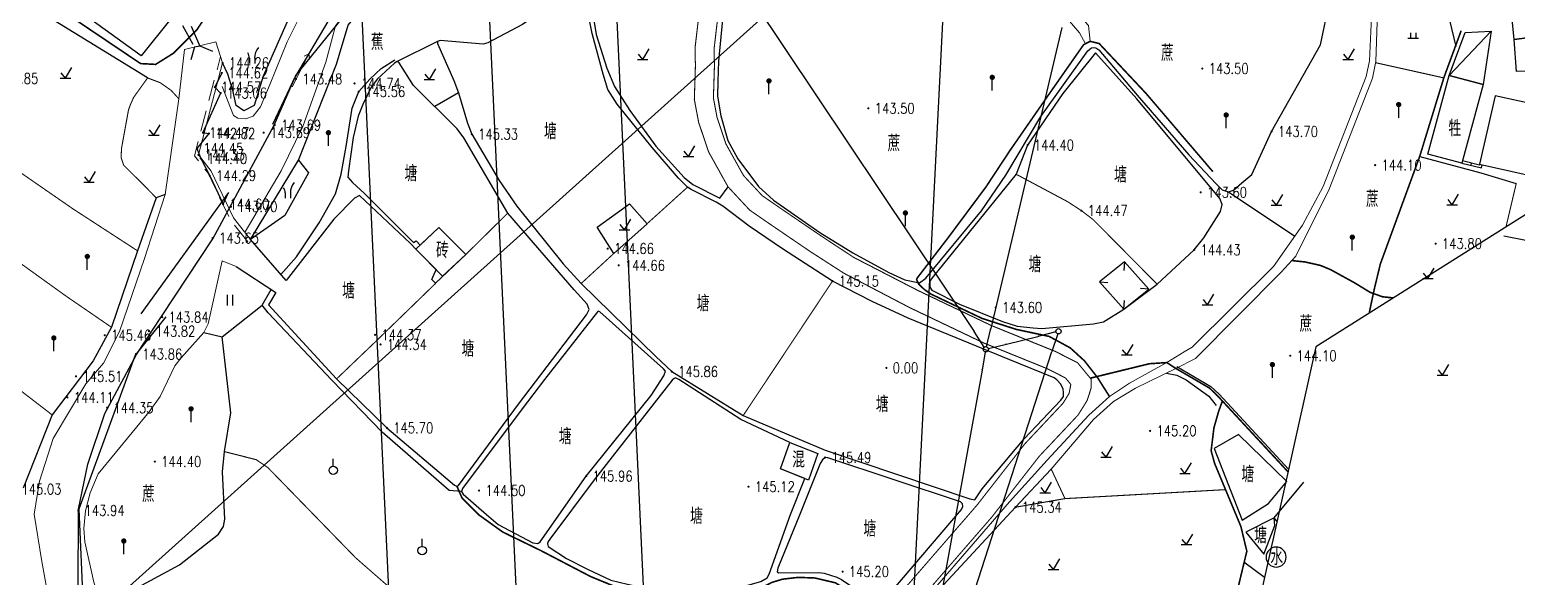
# Model space of a CAD drawing. Extents: x 529262 to 576451, y 2694391 to 2717535.
# Drawn here: x 567220.3 to 567360.5, y 2709198.3 to 2709250 of the extents above; entities that cross this region are included whole.
import ezdxf
from ezdxf.enums import TextEntityAlignment as Align
from ezdxf.xclip import XClip

# ---------------------------------------------------------------- set-up
doc = ezdxf.new("R2010")
doc.units = 0
doc.header["$XCLIPFRAME"] = 0
for name, pattern in [('X2', [10, 8, -2]), ('X3', [5, 4, -1]), ('X5', [3, 2, -1])]:
    doc.linetypes.add(name, pattern=pattern)
for name, color, linetype in [('DLDW', 8, 'Continuous'), ('DLSS', 4, 'Continuous'), ('DMTZ', 8, 'Continuous'), ('GCD', 8, 'Continuous'), ('GXYZ', 8, 'Continuous'), ('JMD', 8, 'Continuous'), ('PP-COM', 7, 'Continuous'), ('RD-中线', 40, 'Continuous'), ('RD-红线', 7, 'Continuous'), ('ZBTZ', 8, 'Continuous'), ('ZJ', 7, 'Continuous'), ('污水管径标注_W10-', 202, 'Continuous')]:
    doc.layers.add(name, color=color, linetype=linetype)
doc.layers.add('SXSS', color=5, linetype='Continuous', lineweight=0)
doc.styles.add('HZ', font='rs.shx', dxfattribs={"width": 0.8, "bigfont": 'hztxt.shx'})
doc.linetypes.add('10421', pattern='A,2,[150,AAA.SHX,S=0.5,R=0,X=0,Y=0.5],1e-11', length=2)
doc.linetypes.add('10422', pattern='A,0.75,[150,AAA.SHX,S=0.5,R=0,X=0,Y=0.5],1.5,[177,AAA.SHX,S=1,R=0,X=0,Y=0.4],0.75', length=3)
doc.linetypes.add('1161', pattern='A,0,[149,AAA.SHX,S=0.15,R=0,X=0,Y=0],-1.6', length=1.6)
doc.linetypes.add('842', pattern='A,1.6,[150,AAA.SHX,S=0.8,R=0,X=0,Y=0],1e-11', length=1.6)
doc.linetypes.add('8462', pattern='A,2,[157,AAA.SHX,S=1,R=0,X=0,Y=0.5],1e-09', length=2)

# ---------------------------------------------------------------- blocks, each defined once
blk = doc.blocks.new('A$C19FD0107')
at = {"layer": 'RD-中线', "color": 8, "linetype": 'Continuous', "flags": 128}
blk.add_lwpolyline([(-3741.98, 15023.64), (-3727.15, 14704.89)], dxfattribs=at)
for points in [[(-4490.73, 14139.44, 0), (-4490.29, 14139.42)], [(-3818.25, 14086.17, 0), (-3817.74, 14086.17)]]:
    blk.add_lwpolyline(points, format="xyb", dxfattribs=at)
at = {"layer": 'RD-红线', "color": 8, "linetype": 'Continuous', "flags": 128}
for points in [[(-3752.51, 14991.88), (-3752.38, 14988.89), (-3740.66, 14737.03)], [(-3728.44, 14990.91), (-3728.3, 14987.9), (-3716.61, 14736.69)]]:
    blk.add_lwpolyline(points, dxfattribs=at)
blk = doc.blocks.new('gc119')
at = {"color": 8}
for p, q in [((-1, 0), (1, 0)), ((-0.5, 1), (-0.5, 0)), ((0.5, 1), (0.5, 0))]:
    blk.add_line(p, q, dxfattribs=at)
blk = doc.blocks.new('gc121')
at = {"color": 8}
for p, q in [((-0.5, -1), (-0.5, 1)), ((0.5, -1), (0.5, 1))]:
    blk.add_line(p, q, dxfattribs=at)
blk = doc.blocks.new('gc123')
at = {"color": 8}
for p, q in [((-1, 0), (1, 0)), ((0, 0), (-0.8, 1)), ((0, 0), (1.2, 2))]:
    blk.add_line(p, q, dxfattribs=at)
blk = doc.blocks.new('gc165')
at = {"color": 8}
blk.add_line((0, 0), (0, 2), dxfattribs=at)
at = {"color": 8, "const_width": 0.5}
blk.add_lwpolyline([(-0.25, 2.5, 1), (0.25, 2.5, 1)], format="xyb", close=True, dxfattribs=at)
blk = doc.blocks.new('GC200')
at = {"linetype": 'Continuous', "const_width": 0.2, "flags": 128}
blk.add_lwpolyline([(-0.1, 0, 1), (0.1, 0, 1)], format="xyb", close=True, dxfattribs=at)
blk = doc.blocks.new('gc013c')
at = {"linetype": 'Continuous'}
blk.add_line((0.5, 0), (4, 0), dxfattribs=at)
at = {"linetype": 'Continuous', "const_width": 0.15, "flags": 128}
blk.add_lwpolyline([(3.775, 0, 1), (3.925, 0, 1)], format="xyb", close=True, dxfattribs=at)
blk = doc.blocks.new('gc246')
at = {"color": 8}
for p, q in [((-0.5, 1), (-0.5, 0)), ((0.5, 1), (0.5, 0))]:
    blk.add_line(p, q, dxfattribs=at)
for centre, radius, start, end in [((3.4, 1.11), 2.91, 139.3312, 182.0887), ((-2.94, 0.81), 2.45, 4.3743, 29.0242)]:
    blk.add_arc(centre, radius, start, end, dxfattribs=at)
blk = doc.blocks.new('gc125')
at = {"color": 8}
blk.add_line((0, 0.8), (0, 2.2), dxfattribs=at)
blk.add_circle((0, 0), 0.8, dxfattribs=at)
blk = doc.blocks.new('gc086')
at = {"color": 8}
for p, q in [((0, 0), (7, 0)), ((7, 0), (6.18, 0.57)), ((7, 0), (6.18, -0.57))]:
    blk.add_line(p, q, dxfattribs=at)
blk = doc.blocks.new('gc170')
at = {"color": 8, "linetype": 'Continuous'}
blk.add_circle((0, 0), 0.5, dxfattribs=at)

msp = doc.modelspace()

# ---------------------------------------------------------------- linework, layer by layer
at = {"color": 8, "linetype": 'Continuous', "flags": 128}
for points in [[(567209.956, 2709328.306), (567242.359, 2709376.873), (567237.386, 2709487.838), (567226.241, 2709566.338), (567250.471, 2709637.466), (567310.691, 2709648.291), (567365.176, 2709659.753), (567568.23, 2709904.38), (567652.452, 2709866.094), (567570.025, 2709683.533), (567490.632, 2709613.794), (567456.674, 2709542.126), (567415.71, 2709492.593), (567416.103, 2709370.575), (567398.267, 2709255.857), (567341.513, 2709220.051), (567319.6, 2709121.447), (567354.869, 2709007.157), (567377.977, 2708907.793), (567342.698, 2708646.362), (567189.906, 2708654.057), (567219.676, 2708986.987), (567146.446, 2709250.882)], [(567243.2, 2709241.081), (567245.348, 2709245.664), (567254.099, 2709256.474), (567263.682, 2709260.195), (567267.776, 2709260.91), (567273.347, 2709261.961), (567277.8, 2709264.823)], [(567233.089, 2709222.908), (567230.201, 2709219.269), (567224.908, 2709204.752), (567225.446, 2709192.605)]]:
    msp.add_lwpolyline(points, dxfattribs=at)
at = {"layer": 'DLDW', "linetype": 'Continuous', "flags": 128}
for points, elevation in [([(567357.284, 2709244.812), (567355.289, 2709237.39), (567352.085, 2709238.245), (567354.08, 2709245.667)], 144.102), ([(567362.849, 2709235.98), (567364.319, 2709242.444), (567358.434, 2709243.75), (567356.964, 2709237.286)], 144.015)]:
    msp.add_lwpolyline(points, close=True, dxfattribs=dict(at, elevation=elevation))
at = {"layer": 'DLDW', "linetype": 'Continuous', "elevation": -4.136, "flags": 128}
msp.add_lwpolyline([(567338.724, 2709200.238, 1), (567336.834, 2709200.238, 1)], format="xyb", close=True, dxfattribs=at)
at = {"layer": 'DLSS', "linetype": 'X5'}
for p, q in [((567234.663, 2709250.356), (567235.798, 2709248.37)), ((567236.317, 2709248.437), (567235.227, 2709250.979))]:
    msp.add_line(p, q, dxfattribs=at)
at = {"layer": 'DLSS', "linetype": 'Continuous'}
for p, q in [((567235.798, 2709248.37), (567235.461, 2709247.135)), ((567235.798, 2709248.37), (567236.317, 2709248.437)), ((567236.317, 2709248.437), (567237.505, 2709247.962))]:
    msp.add_line(p, q, dxfattribs=at)
at = {"layer": 'DLSS', "linetype": 'X3', "const_width": 0.15, "flags": 128}
for points in [[(567237.74, 2709252.568), (567236.035, 2709249.972), (567233.826, 2709247.762), (567232.134, 2709246.701), (567230.718, 2709246.779), (567224.697, 2709250.83), (567222.344, 2709252.568)], [(567355.224, 2709249.881), (567353.601, 2709245.471), (567351.315, 2709238.024), (567347.611, 2709227.9), (567347.066, 2709225.654), (567346.83, 2709224.562), (567346.551, 2709223.23)], [(567335.021, 2709190.839), (567334.148, 2709194.837), (567333.88, 2709196.077), (567335.017, 2709200.789), (567334.456, 2709203.129), (567331.976, 2709209.081), (567331.652, 2709210.272), (567331.916, 2709212.434), (567332.362, 2709213.989), (567332.711, 2709214.958)]]:
    msp.add_lwpolyline(points, dxfattribs=at)
at = {"layer": 'DLSS', "linetype": 'Continuous', "const_width": 0.1, "flags": 128}
msp.add_lwpolyline([(567301.151, 2709195.429), (567309.575, 2709205.135), (567314.086, 2709210.915), (567317.678, 2709214.734), (567318.262, 2709215.673), (567318.422, 2709216.52), (567317.918, 2709217.132), (567316.225, 2709217.996), (567310.197, 2709220.437), (567303.235, 2709223.762), (567297.044, 2709226.998), (567293.842, 2709229.062), (567289.96, 2709231.708), (567288.143, 2709232.963), (567286.102, 2709235.16), (567284.259, 2709238.475), (567283.333, 2709241.242), (567282.928, 2709243.388), (567283.032, 2709246.671), (567282.992, 2709247.602), (567283.014, 2709248.43), (567283.498, 2709252.568)], dxfattribs=at)
at = {"layer": 'DLSS', "linetype": 'X2', "const_width": 0.1, "flags": 128}
msp.add_lwpolyline([(567317.192, 2709057.662), (567317.303, 2709069.11), (567315.611, 2709081.491), (567314.288, 2709088.129), (567311.735, 2709096.48), (567308.275, 2709103.677), (567306.784, 2709105.992), (567304.664, 2709108.346), (567302.85, 2709111.246), (567302.262, 2709112.401), (567301.591, 2709114.463), (567300.731, 2709117.816), (567298.587, 2709127.127), (567297.714, 2709132.374), (567295.643, 2709147.586), (567296.397, 2709153.684), (567299.665, 2709172.856), (567300.506, 2709183.401), (567300.818, 2709191.078), (567301.471, 2709192.936), (567302.533, 2709194.287), (567310.959, 2709203.995), (567315.449, 2709209.747), (567319.106, 2709213.635), (567319.962, 2709215.01), (567320.328, 2709216.144), (567320.34, 2709217.012), (567319.065, 2709218.56), (567316.97, 2709219.629), (567310.921, 2709222.078), (567304.017, 2709225.375), (567297.956, 2709228.499), (567294.865, 2709230.534), (567290.975, 2709233.186), (567289.323, 2709234.327), (567287.563, 2709236.221), (567285.906, 2709239.201), (567285.071, 2709241.695), (567284.726, 2709243.527), (567284.826, 2709246.681), (567284.785, 2709247.616), (567284.804, 2709248.302), (567285.302, 2709252.568)], dxfattribs=at)
at = {"layer": 'DLSS', "linetype": 'X3', "const_width": 0.15, "elevation": 144.705, "flags": 128}
for points in [[(567328.332, 2709218.025), (567327.475, 2709218.581), (567325.828, 2709218.473), (567320.258, 2709217.111)], [(567328.332, 2709218.025), (567331.5, 2709216.175), (567332.253, 2709215.453), (567338.898, 2709208.284)]]:
    msp.add_lwpolyline(points, dxfattribs=at)
at = {"layer": 'DMTZ', "linetype": '10421', "flags": 128}
for points, elevation in [([(567245.367, 2709252.568), (567242.262, 2709245.596), (567241.417, 2709242.815), (567240.455, 2709242.313), (567239.745, 2709242.815), (567239.41, 2709244.278), (567238.95, 2709245.782), (567238.454, 2709246.839)], 144.259), ([(567241.096, 2709230.175), (567245.61, 2709237.686), (567249.199, 2709246.718), (567250.291, 2709250.41), (567251.549, 2709251.943), (567252.306, 2709252.568)], 144.736), ([(567285.752, 2709252.568), (567285.218, 2709247.02), (567285.127, 2709245.109), (567285.103, 2709243.691), (567285.431, 2709241.857), (567286.1, 2709239.533), (567287.024, 2709237.782), (567288.984, 2709235.184), (567290.379, 2709233.893), (567294.759, 2709230.861), (567297.858, 2709228.94), (567301.252, 2709227.07), (567302.773, 2709226.382), (567304.163, 2709226.107), (567304.764, 2709226.551), (567309.993, 2709232.903), (567312.301, 2709236.254), (567315.585, 2709241.804), (567319.862, 2709247.768), (567320.025, 2709247.985), (567320.201, 2709248.153), (567320.386, 2709248.255)], 143.914), ([(567334.559, 2709235.528), (567335.489, 2709236.326), (567337.348, 2709240.369), (567341.961, 2709248.536), (567342.805, 2709252.568)], 144.431), ([(567320.386, 2709248.255), (567320.599, 2709248.282), (567320.768, 2709248.249), (567321.075, 2709248.081), (567324.682, 2709243.8), (567329.54, 2709238.158), (567332.105, 2709235.461), (567332.688, 2709234.868), (567333.288, 2709234.681), (567333.764, 2709234.847), (567334.559, 2709235.528)], 143.842), ([(567333.288, 2709234.681), (567339.538, 2709230.494)], 143.842), ([(567233.046, 2709234.431), (567232.191, 2709234.11), (567230.418, 2709229.131), (567227.966, 2709221.917), (567226.233, 2709218.739), (567222.371, 2709213.658), (567219.656, 2709206.735)], 146.878), ([(567227.375, 2709195.208), (567229.672, 2709196.975), (567234.38, 2709199.511), (567238.053, 2709202.413), (567238.542, 2709203.138), (567238.669, 2709203.806), (567238.446, 2709208.276), (567238.62, 2709210.185), (567239.221, 2709213.845), (567238.42, 2709220.994)], 145.618), ([(567328.433, 2709218.198), (567331.621, 2709216.336), (567332.395, 2709215.593), (567338.95, 2709208.522)], 144.705), ([(567334.73, 2709199.799), (567336.69, 2709198.351)], 144.921)]:
    msp.add_lwpolyline(points, dxfattribs=dict(at, elevation=elevation))
at = {"layer": 'DMTZ', "linetype": '10422', "flags": 128}
for points, elevation in [([(567269.841, 2709252.568), (567266.719, 2709250.469), (567263.443, 2709248.751), (567263.003, 2709248.599), (567258.951, 2709248.957), (567258.701, 2709248.866), (567258.712, 2709248.668), (567260.242, 2709245.176), (567260.678, 2709244.028), (567261.556, 2709241.156), (567261.938, 2709240.117), (567264.524, 2709235.747), (567266.204, 2709233.323), (567270.568, 2709227.882), (567272.27, 2709226.052), (567279.291, 2709219.151), (567280.793, 2709217.736), (567287.545, 2709213.606), (567288.773, 2709213.042), (567295.263, 2709210.312), (567308.894, 2709205.734), (567309.358, 2709205.65), (567310.058, 2709206.685), (567314.014, 2709211.401), (567317.467, 2709215.046), (567317.726, 2709215.388), (567317.737, 2709215.749), (567317.715, 2709216.063), (567317.467, 2709216.548), (567317.117, 2709216.942), (567316.864, 2709217.135), (567312.685, 2709218.829), (567303.095, 2709222.755), (567299.698, 2709224.342), (567295.953, 2709226.261), (567291.225, 2709229.309), (567288.103, 2709231.443), (567285.602, 2709233.342), (567284.993, 2709233.722), (567282.641, 2709234.912), (567282.295, 2709235.132), (567281.434, 2709235.986), (567278.948, 2709238.86), (567275.64, 2709242.954), (567274.762, 2709244.339), (567274.326, 2709245.771), (567273.293, 2709249.616), (567272.704, 2709252.568)], 145.801), ([(567273.184, 2709252.568), (567273.673, 2709249.532), (567274.68, 2709246.348), (567275.386, 2709244.61), (567276.837, 2709242.339), (567279.303, 2709238.99), (567281.98, 2709236.051), (567282.782, 2709235.361), (567285.317, 2709234.084), (567286.102, 2709235.16)], 145.117), ([(567238.381, 2709245.898), (567237.719, 2709244.56), (567238.266, 2709243.997), (567236.6, 2709240.264), (567237.165, 2709240.183), (567236.035, 2709238.786), (567236.393, 2709237.823), (567237.243, 2709236.207), (567238.5, 2709233.516), (567239.011, 2709234.62), (567230.743, 2709223.175)], 24.551), ([(567239.74, 2709227.658), (567243.474, 2709225.184), (567242.773, 2709224.041), (567249.197, 2709217.041), (567253.945, 2709212.424), (567260.3, 2709207.019), (567260.539, 2709206.936), (567260.682, 2709207.004), (567266.345, 2709214.658), (567272.759, 2709223.086), (567273.026, 2709223.598), (567272.822, 2709224.097), (567271.607, 2709225.44), (567265.336, 2709232.674), (567261.191, 2709239.791), (567260.576, 2709240.627), (567256.455, 2709244.7), (567255.101, 2709246.845), (567254.905, 2709246.978), (567254.644, 2709246.832), (567253.039, 2709245.305), (567252.438, 2709244.477), (567251.68, 2709242.909), (567251.238, 2709241.813), (567250.759, 2709239.799), (567250.31, 2709236.675), (567250.27, 2709236.057)], 145.628), ([(567250.27, 2709236.057), (567250.691, 2709235.549), (567251.841, 2709234.524), (567256.464, 2709229.908), (567256.693, 2709230.049), (567257.075, 2709229.667), (567258.84, 2709231.306), (567261.371, 2709228.764)], 145.706), ([(567258.538, 2709226.058), (567258.176, 2709226.41), (567258.487, 2709227.131), (567258.612, 2709227.315), (567256.657, 2709229.279), (567256.162, 2709229.806), (567251.346, 2709234.334), (567250.885, 2709234.101), (567248.943, 2709232.112)], 145.338), ([(567248.943, 2709232.112), (567244.441, 2709226.324), (567241.096, 2709230.175)], 145.628), ([(567261.371, 2709228.764), (567258.538, 2709226.058)], 145.706), ([(567268.171, 2709201.506), (567268.384, 2709201.676), (567272.734, 2709207.872), (567278.853, 2709215.487), (567280.054, 2709217.317), (567280.208, 2709217.77), (567280.011, 2709217.992), (567274.031, 2709223.352), (567273.875, 2709223.421), (567273.782, 2709223.366), (567268.798, 2709216.989), (567266.681, 2709214.231), (567261.085, 2709206.692), (567260.988, 2709206.425), (567261.133, 2709206.176), (567263.343, 2709204.267), (567264.441, 2709203.324), (567267.704, 2709201.574), (567268.171, 2709201.506)], 145.862), ([(567269.11, 2709201.355), (567269.16, 2709201.24), (567270.864, 2709200.097), (567272.847, 2709199.087), (567272.847, 2709199.087), (567275.054, 2709198.07), (567276.621, 2709197.693), (567279.245, 2709197.124), (567282.484, 2709196.614), (567283.716, 2709196.547), (567284.529, 2709196.614), (567289.206, 2709197.951), (567289.793, 2709198.279), (567289.98, 2709198.642), (567292.003, 2709204.268), (567293.354, 2709207.636), (567291.043, 2709208.546), (567291.93, 2709211.059), (567287.311, 2709213.199), (567281.454, 2709216.971), (567281.144, 2709217.132), (567281.018, 2709217.085), (567280.845, 2709216.909), (567273.482, 2709207.534), (567269.291, 2709201.944), (567269.146, 2709201.722), (567269.095, 2709201.532), (567269.11, 2709201.355)], 145.946)]:
    msp.add_lwpolyline(points, dxfattribs=dict(at, elevation=elevation))
for points, elevation in [([(567330.055, 2709229.207), (567330.96, 2709230.354), (567332.54, 2709232.823), (567332.681, 2709233.495), (567332.457, 2709234.061), (567324.653, 2709243.465), (567320.76, 2709247.805), (567317.671, 2709243.944), (567314.347, 2709239.097), (567313.267, 2709236.345), (567305.338, 2709226.559), (567305.131, 2709226.248), (567305.129, 2709225.693), (567305.315, 2709225.407), (567307.937, 2709224.082), (567311.975, 2709222.466), (567313.364, 2709222.014), (567314.886, 2709221.865), (567315.678, 2709221.807), (567320.548, 2709222.245), (567321.491, 2709222.43), (567323.429, 2709223.63), (567326.551, 2709225.983)], 144.502), ([(567275.346, 2709228.882), (567273.78, 2709231.357), (567276.8, 2709233.537), (567278.465, 2709231.67)], 145.054), ([(567334.579, 2709203.71), (567337.065, 2709205.291), (567338.782, 2709207.36), (567334.232, 2709211.786), (567331.948, 2709210.492)], 145.321), ([(567308.028, 2709205.434), (567295.499, 2709209.597), (567295.252, 2709209.628), (567295.015, 2709209.421), (567294.805, 2709209.054), (567292.835, 2709204.198), (567290.806, 2709199.204), (567290.746, 2709198.859), (567290.903, 2709198.748), (567294.67, 2709198.791), (567295.181, 2709198.724), (567296.355, 2709198.359), (567296.817, 2709198.133), (567300.119, 2709195.849), (567300.394, 2709195.799), (567300.623, 2709195.945), (567308.131, 2709204.736), (567308.252, 2709204.997), (567308.211, 2709205.255)], 145.148), ([(567337.602, 2709203.937), (567334.911, 2709202.578), (567336.626, 2709200.524), (567337.665, 2709203.232)], 145.018)]:
    msp.add_lwpolyline(points, close=True, dxfattribs=dict(at, elevation=elevation))
at = {"layer": 'DMTZ', "linetype": '10421', "flags": 128}
for points in [[(567243.945, 2709226.895), (567245.406, 2709228.566), (567247.56, 2709231.772), (567249.098, 2709234.496), (567249.625, 2709236.341), (567250.106, 2709238.953), (567250.672, 2709242.563), (567251.289, 2709244.132), (567252.348, 2709245.296), (567253.403, 2709246.305), (567254.705, 2709247.136)], [(567260.988, 2709206.425), (567259.816, 2709206.517), (567253.484, 2709212.01), (567248.741, 2709216.923), (567242.76, 2709223.28), (567242.184, 2709224), (567243.031, 2709225.477)]]:
    msp.add_lwpolyline(points, dxfattribs=at)
at = {"layer": 'GXYZ', "linetype": 'Continuous'}
for p, q in [((567290.962, 2709252.568), (567219.634, 2709188.482)), ((567288.532, 2709252.568), (567309.295, 2709221.502)), ((567303.452, 2709193.009), (567306.454, 2709252.568)), ((567317.589, 2709250.175), (567310.867, 2709221.785)), ((567312.348, 2709220.319), (567315.318, 2709221.052)), ((567302.902, 2709177.069, 148.81), (567316.645, 2709219.629)), ((567310.05, 2709217.871), (567302.67, 2709177.089, 148.81))]:
    msp.add_line(p, q, dxfattribs=at)
at = {"layer": 'JMD', "linetype": 'Continuous'}
for p, q in [((567354.08, 2709245.667), (567358.051, 2709249.838)), ((567356.152, 2709237.178, 143.749), (567356.211, 2709237.421, 143.749)), ((567323.469, 2709228.074), (567323.405, 2709227.277)), ((567321.12, 2709226.189), (567321.917, 2709226.125)), ((567325.778, 2709225.515), (567324.98, 2709225.579)), ((567323.429, 2709223.63), (567323.493, 2709224.427))]:
    msp.add_line(p, q, dxfattribs=at)
at = {"layer": 'JMD', "linetype": 'Continuous', "flags": 128}
for points, elevation in [([(567232.005, 2709252.568), (567233.567, 2709250.992), (567230.785, 2709247.524), (567223.755, 2709252.568)], 144.879), ([(567364.998, 2709249.687), (567360.234, 2709249.04), (567359.869, 2709252.549), (567360.048, 2709252.568)], 144.847), ([(567364.998, 2709246.049), (567360.441, 2709246.027), (567360.234, 2709249.04), (567364.998, 2709249.687)], 144.847), ([(567355.289, 2709237.39), (567357.151, 2709236.933), (567357.217, 2709237.23)], 143.749), ([(567355.348, 2709237.633), (567356.962, 2709237.237), (567356.972, 2709237.284)], 143.749)]:
    msp.add_lwpolyline(points, dxfattribs=dict(at, elevation=elevation))
for points, elevation in [([(567354.08, 2709245.667), (567355.587, 2709249.711), (567358.051, 2709249.838), (567357.284, 2709244.812)], 144.102), ([(567261.371, 2709228.764), (567259.188, 2709226.737), (567256.657, 2709229.279), (567258.84, 2709231.306)], 145.706), ([(567321.12, 2709226.189), (567323.429, 2709223.63), (567325.778, 2709225.515), (567323.469, 2709228.074)], 144.127), ([(567294.584, 2709210.014), (567293.697, 2709207.501), (567291.043, 2709208.546), (567291.93, 2709211.059)], 145.925)]:
    msp.add_lwpolyline(points, close=True, dxfattribs=dict(at, elevation=elevation))
at = {"layer": 'SXSS', "color": 8, "linetype": 'Continuous', "flags": 128}
for points in [[(567238.424, 2709244.618), (567239.477, 2709241.876), (567239.889, 2709241.617), (567240.603, 2709241.573), (567241.318, 2709241.811), (567242.012, 2709242.699), (567242.921, 2709244.864), (567244.549, 2709248.827), (567246.33, 2709252.428), (567246.398, 2709252.568)], [(567240.59, 2709230.924), (567243.967, 2709236.669), (567246.017, 2709240.848), (567248.192, 2709246.924), (567249.092, 2709250.353), (567250.784, 2709252.568)], [(567318.078, 2709252.568), (567320.096, 2709250.369), (567320.241, 2709248.877)], [(567238.454, 2709246.839), (567237.805, 2709248.828), (567234.856, 2709248.097), (567234.312, 2709243.47), (567233.046, 2709234.431), (567231.099, 2709228.409), (567228.738, 2709221.514), (567227.217, 2709218.518), (567225.558, 2709216.565), (567222.489, 2709211.432), (567221.183, 2709207.399), (567220.699, 2709204.279), (567221.418, 2709199.818), (567222.855, 2709191.833)]]:
    msp.add_lwpolyline(points, dxfattribs=at)
for points, elevation in [([(567301.34, 2709191.484), (567301.434, 2709192.133), (567301.991, 2709193.142), (567312.64, 2709205.438), (567316.185, 2709209.378), (567320.125, 2709213.631), (567322.062, 2709215.394), (567323.946, 2709216.637), (567327.475, 2709218.581), (567329.107, 2709219.585), (567329.864, 2709220.041), (567337.542, 2709227.629), (567340.262, 2709231.533), (567342.222, 2709235.198), (567346.279, 2709245.571), (567346.587, 2709247.04), (567346.849, 2709252.568)], 145.796), ([(567316.748, 2709252.568), (567319.255, 2709249.685), (567319.801, 2709248.647)], 143.914), ([(567339.627, 2709228.621), (567342.772, 2709234.944), (567346.86, 2709245.397), (567347.189, 2709246.964), (567347.356, 2709252.568)], 145.796), ([(567226.817, 2709196.34), (567226.301, 2709197.871), (567225.462, 2709201.664), (567225.377, 2709202.923), (567225.521, 2709204.614), (567225.967, 2709206.287), (567226.713, 2709208.076), (567231.532, 2709213.938), (567232.563, 2709215.392), (567233.956, 2709218.285), (567234.553, 2709219.026), (567236.688, 2709221.425), (567237.095, 2709222.236), (567238.415, 2709228.167), (567239.74, 2709227.658)], 145.902), ([(567239.74, 2709227.658), (567239.74, 2709227.658)], 145.614), ([(567301.34, 2709191.484), (567301.781, 2709191.865), (567302.802, 2709193.154), (567306.437, 2709197.641), (567313.201, 2709204.941), (567316.584, 2709208.515), (567320.551, 2709213.201), (567322.434, 2709214.915), (567324.531, 2709216.163), (567328.332, 2709218.025), (567330.17, 2709218.968), (567330.17, 2709218.968), (567338.267, 2709227.1), (567339.627, 2709228.621)], 145.796)]:
    msp.add_lwpolyline(points, dxfattribs=dict(at, elevation=elevation))
at = {"layer": 'SXSS', "color": 8, "linetype": 'Continuous', "const_width": 0.15, "flags": 128}
for points in [[(567303.867, 2709226.461), (567306.865, 2709230.37), (567310.433, 2709235.162), (567312.69, 2709238.588), (567316.379, 2709243.912), (567319.625, 2709248.555), (567320.241, 2709248.877), (567321.091, 2709248.672), (567325.507, 2709243.974), (567331.82, 2709236.578)], [(567339.255, 2709228.205), (567340.518, 2709228.068), (567341.96, 2709227.743), (567342.913, 2709227.347), (567345.192, 2709226.093), (567346.633, 2709225.21), (567347.796, 2709224.791), (567348.844, 2709224.676)]]:
    msp.add_lwpolyline(points, dxfattribs=at)
at = {"layer": 'SXSS', "color": 8, "linetype": 'X5', "elevation": 144.259, "flags": 128}
msp.add_lwpolyline([(567240.823, 2709229.961), (567239.183, 2709232.047), (567237.076, 2709236.44), (567235.789, 2709238.089), (567238.255, 2709247.447)], dxfattribs=at)
at = {"layer": 'SXSS', "color": 8, "linetype": '842', "elevation": 144.259, "flags": 128}
msp.add_lwpolyline([(567241.096, 2709230.175), (567239.48, 2709232.231), (567237.373, 2709236.624), (567236.169, 2709238.167), (567238.454, 2709246.839)], dxfattribs=at)
at = {"layer": 'SXSS', "color": 8, "linetype": '8462', "const_width": 0.1, "flags": 128}
for points, elevation in [([(567313.267, 2709236.345), (567318.105, 2709233.763), (567319.418, 2709232.912), (567320.53, 2709232.064), (567326.551, 2709225.983)], 143.44), ([(567278.465, 2709231.67), (567282.295, 2709235.132)], 145.054), ([(567261.371, 2709228.764), (567265.336, 2709232.674)], 145.628), ([(567275.346, 2709228.882), (567272.27, 2709226.052)], 145.003), ([(567249.197, 2709217.041), (567253.119, 2709220.795), (567258.538, 2709226.058)], 145.628), ([(567295.953, 2709226.261), (567287.545, 2709213.606)], 145.154)]:
    msp.add_lwpolyline(points, dxfattribs=dict(at, elevation=elevation))
at = {"layer": 'SXSS', "color": 8, "linetype": 'Continuous', "const_width": 0.15, "flags": 128}
for points, elevation in [([(567322.062, 2709215.394), (567320.924, 2709217.193), (567319.698, 2709218.755), (567318.373, 2709219.965), (567316.38, 2709221.049), (567313.273, 2709221.713), (567310.062, 2709222.743), (567305.25, 2709225.035), (567304.635, 2709225.456), (567304.076, 2709225.98), (567303.867, 2709226.461)], 144.862), ([(567260.539, 2709206.936), (567261.022, 2709205.817), (567262.646, 2709204.193), (567264.879, 2709202.592), (567268.401, 2709200.88), (567273.151, 2709198.402), (567275.404, 2709197.475), (567277.392, 2709196.989), (567282.295, 2709196.062), (567284.453, 2709195.938), (567286.358, 2709196.478), (567289.4, 2709197.416), (567290.219, 2709197.843), (567291.248, 2709198.155), (567292.727, 2709198.325), (567294.291, 2709198.268), (567296.224, 2709197.814), (567296.615, 2709197.572), (567298.312, 2709196.58), (567299.851, 2709195.3)], 145.71)]:
    msp.add_lwpolyline(points, dxfattribs=dict(at, elevation=elevation))
at = {"layer": 'ZBTZ', "linetype": 'Continuous', "const_width": 0.1, "flags": 128}
for points, elevation in [([(567227.966, 2709221.917), (567223.634, 2709224.891), (567212.722, 2709232.746), (567210.907, 2709234.026), (567209.875, 2709234.69), (567209.081, 2709235.081), (567207.33, 2709235.788), (567206.447, 2709239.023), (567206.246, 2709240.79), (567206.416, 2709244.549), (567205.727, 2709247.23), (567204.904, 2709252.568)], 144.938), ([(567230.418, 2709229.131), (567224.363, 2709233.064), (567209.953, 2709243.03), (567209.129, 2709243.477), (567208.259, 2709243.881), (567206.416, 2709244.549)], 144.876), ([(567232.191, 2709234.11), (567231.191, 2709235.148), (567229.126, 2709237.194), (567228.881, 2709237.917), (567228.92, 2709238.776), (567229.58, 2709242.412), (567229.793, 2709242.984), (567230.056, 2709243.579), (567231.38, 2709245.425), (567232.555, 2709244.984), (567233.598, 2709244.254), (567234.312, 2709243.47)], 144.8), ([(567207.33, 2709235.788), (567207.692, 2709234.252), (567207.681, 2709233.482), (567206.634, 2709226.066), (567206.978, 2709225.502), (567222.371, 2709213.658)], 145.021), ([(567360.416, 2709235.462), (567360.416, 2709235.462), (567359.448, 2709231.366)], 144.302), ([(567238.62, 2709210.185), (567241.618, 2709209.426), (567242.73, 2709208.669), (567251.016, 2709200.152), (567255.117, 2709196.567), (567256.516, 2709195.513), (567260.711, 2709192.803), (567264.379, 2709190.489), (567265.374, 2709189.961), (567268.837, 2709188.641), (567270.465, 2709188.139), (567271.737, 2709187.852), (567275.721, 2709187.238), (567277.472, 2709187.123), (567278.972, 2709187.108), (567283.513, 2709187.569), (567285.721, 2709188.142), (567286.517, 2709188.397), (567289.76, 2709189.886), (567290.574, 2709190.165), (567290.951, 2709190.255), (567297.315, 2709190.844)], 145.838), ([(567316.584, 2709208.515), (567317.873, 2709205.753)], 145.204), ([(567313.201, 2709204.941), (567317.873, 2709205.753), (567333.01, 2709206.599)], 145.341)]:
    msp.add_lwpolyline(points, dxfattribs=dict(at, elevation=elevation))
at = {"layer": 'ZBTZ', "linetype": '1161', "flags": 128}
for points, elevation in [([(567231.38, 2709245.425), (567220.316, 2709252.228), (567219.802, 2709252.568)], 145.11), ([(567353.704, 2709252.568), (567354.72, 2709248.388)], 144.13), ([(567258.701, 2709248.866), (567254.905, 2709246.978)], 145.213), ([(567260.678, 2709244.028), (567258.456, 2709242.722)], 145.095), ([(567245.61, 2709237.686), (567246.538, 2709236.482), (567244.311, 2709232.446), (567241.096, 2709230.175)], 143.84), ([(567351.315, 2709238.024), (567357.093, 2709236.482), (567360.416, 2709235.462)], 145.796), ([(567359.255, 2709230.546), (567363.224, 2709229.747), (567364.998, 2709229.815)], 143.823), ([(567236.688, 2709221.425), (567238.42, 2709220.994), (567242.184, 2709224)], 144.612), ([(567327.445, 2709217.591), (567328.426, 2709217.383), (567329.294, 2709216.966), (567331.443, 2709215.419), (567332.128, 2709214.545)], 145.796), ([(567337.86, 2709203.613), (567337.602, 2709203.937), (567340.395, 2709207.296)], 145.341)]:
    msp.add_lwpolyline(points, dxfattribs=dict(at, elevation=elevation))
at = {"layer": 'ZBTZ', "linetype": 'Continuous', "const_width": 0.1, "flags": 128}
msp.add_lwpolyline([(567353.588, 2709245.429), (567347.167, 2709246.86)], dxfattribs=at)
at = {"layer": '污水管径标注_W10-'}
msp.add_lwpolyline([(567224.844, 2709197.105), (567224.851, 2709204.75), (567225.751, 2709209.007), (567227.348, 2709213.767), (567230.321, 2709219.34), (567232.682, 2709222.918), (567237.53, 2709230.267), (567243.317, 2709240.956), (567245.263, 2709245.441), (567248.507, 2709250.895)], dxfattribs=at)

# ---------------------------------------------------------------- block references
at = {"layer": 'GCD', "linetype": 'Continuous'}
ref = msp.add_blockref('GC200', (567238.454, 2709246.839, 144.259), dxfattribs=dict(at, xscale=0.5, yscale=0.5, zscale=0.5))
ref.add_attrib('height', '144.26', dxfattribs={"linetype": 'Continuous', "height": 1, "style": 'HZ', "width": 0.8}).set_placement((567239.054, 2709246.839, 144.259), align=Align.MIDDLE_LEFT)
ref = msp.add_blockref('GC200', (567216.704, 2709245.37, 144.848), dxfattribs=dict(at, xscale=0.5, yscale=0.5, zscale=0.5))
ref.add_attrib('height', '144.85', dxfattribs={"linetype": 'Continuous', "height": 1, "style": 'HZ', "width": 0.8}).set_placement((567217.304, 2709245.37, 144.848), align=Align.MIDDLE_LEFT)
ref = msp.add_blockref('GC200', (567238.381, 2709245.898, 144.623), dxfattribs=dict(at, xscale=0.5, yscale=0.5, zscale=0.5))
ref.add_attrib('height', '144.62', dxfattribs={"linetype": 'Continuous', "height": 1, "style": 'HZ', "width": 0.8}).set_placement((567238.981, 2709245.898, 144.623), align=Align.MIDDLE_LEFT)
ref = msp.add_blockref('GC200', (567245.369, 2709245.324, 143.48), dxfattribs=dict(at, xscale=0.5, yscale=0.5, zscale=0.5))
ref.add_attrib('height', '143.48', dxfattribs={"linetype": 'Continuous', "height": 1, "style": 'HZ', "width": 0.8}).set_placement((567245.969, 2709245.324, 143.48), align=Align.MIDDLE_LEFT)
ref = msp.add_blockref('GC200', (567330.819, 2709246.311, 143.501), dxfattribs=dict(at, xscale=0.5, yscale=0.5, zscale=0.5))
ref.add_attrib('height', '143.50', dxfattribs={"linetype": 'Continuous', "height": 1, "style": 'HZ', "width": 0.8}).set_placement((567331.419, 2709246.311, 143.501), align=Align.MIDDLE_LEFT)
ref = msp.add_blockref('GC200', (567237.719, 2709244.56, 144.573), dxfattribs=dict(at, xscale=0.5, yscale=0.5, zscale=0.5))
ref.add_attrib('height', '144.57', dxfattribs={"linetype": 'Continuous', "height": 1, "style": 'HZ', "width": 0.8}).set_placement((567238.319, 2709244.56, 144.573), align=Align.MIDDLE_LEFT)
ref = msp.add_blockref('GC200', (567238.266, 2709243.997, 143.06), dxfattribs=dict(at, xscale=0.5, yscale=0.5, zscale=0.5))
ref.add_attrib('height', '143.06', dxfattribs={"linetype": 'Continuous', "height": 1, "style": 'HZ', "width": 0.8}).set_placement((567238.866, 2709243.997, 143.06), align=Align.MIDDLE_LEFT)
ref = msp.add_blockref('GC200', (567250.888, 2709244.902, 144.742), dxfattribs=dict(at, xscale=0.5, yscale=0.5, zscale=0.5))
ref.add_attrib('height', '144.74', dxfattribs={"linetype": 'Continuous', "height": 1, "style": 'HZ', "width": 0.8}).set_placement((567251.488, 2709244.902, 144.742), align=Align.MIDDLE_LEFT)
ref = msp.add_blockref('GC200', (567251.289, 2709244.132, 145.56), dxfattribs=dict(at, xscale=0.5, yscale=0.5, zscale=0.5))
ref.add_attrib('height', '145.56', dxfattribs={"linetype": 'Continuous', "height": 1, "style": 'HZ', "width": 0.8}).set_placement((567251.889, 2709244.132, 145.56), align=Align.MIDDLE_LEFT)
ref = msp.add_blockref('GC200', (567299.337, 2709242.56, 143.501), dxfattribs=dict(at, xscale=0.5, yscale=0.5, zscale=0.5))
ref.add_attrib('height', '143.50', dxfattribs={"linetype": 'Continuous', "height": 1, "style": 'HZ', "width": 0.8}).set_placement((567299.937, 2709242.56, 143.501), align=Align.MIDDLE_LEFT)
ref = msp.add_blockref('GC200', (567236.6, 2709240.264, 144.468), dxfattribs=dict(at, xscale=0.5, yscale=0.5, zscale=0.5))
ref.add_attrib('height', '144.47', dxfattribs={"linetype": 'Continuous', "height": 1, "style": 'HZ', "width": 0.8}).set_placement((567237.2, 2709240.264, 144.468), align=Align.MIDDLE_LEFT)
ref = msp.add_blockref('GC200', (567237.165, 2709240.183, 142.821), dxfattribs=dict(at, xscale=0.5, yscale=0.5, zscale=0.5))
ref.add_attrib('height', '142.82', dxfattribs={"linetype": 'Continuous', "height": 1, "style": 'HZ', "width": 0.8}).set_placement((567237.765, 2709240.183, 142.821), align=Align.MIDDLE_LEFT)
ref = msp.add_blockref('GC200', (567242.33, 2709240.262, 143.69), dxfattribs=dict(at, xscale=0.5, yscale=0.5, zscale=0.5))
ref.add_attrib('height', '143.69', dxfattribs={"linetype": 'Continuous', "height": 1, "style": 'HZ', "width": 0.8}).set_placement((567242.93, 2709240.262, 143.69), align=Align.MIDDLE_LEFT)
ref = msp.add_blockref('GC200', (567243.37, 2709240.973, 143.69), dxfattribs=dict(at, xscale=0.5, yscale=0.5, zscale=0.5))
ref.add_attrib('height', '143.69', dxfattribs={"linetype": 'Continuous', "height": 1, "style": 'HZ', "width": 0.8}).set_placement((567243.97, 2709240.973, 143.69), align=Align.MIDDLE_LEFT)
ref = msp.add_blockref('GC200', (567261.938, 2709240.117, 145.332), dxfattribs=dict(at, xscale=0.5, yscale=0.5, zscale=0.5))
ref.add_attrib('height', '145.33', dxfattribs={"linetype": 'Continuous', "height": 1, "style": 'HZ', "width": 0.8}).set_placement((567262.538, 2709240.117, 145.332), align=Align.MIDDLE_LEFT)
ref = msp.add_blockref('GC200', (567337.348, 2709240.369, 143.703), dxfattribs=dict(at, xscale=0.5, yscale=0.5, zscale=0.5))
ref.add_attrib('height', '143.70', dxfattribs={"linetype": 'Continuous', "height": 1, "style": 'HZ', "width": 0.8}).set_placement((567337.948, 2709240.369, 143.703), align=Align.MIDDLE_LEFT)
ref = msp.add_blockref('GC200', (567236.035, 2709238.786, 144.446), dxfattribs=dict(at, xscale=0.5, yscale=0.5, zscale=0.5))
ref.add_attrib('height', '144.45', dxfattribs={"linetype": 'Continuous', "height": 1, "style": 'HZ', "width": 0.8}).set_placement((567236.635, 2709238.786, 144.446), align=Align.MIDDLE_LEFT)
ref = msp.add_blockref('GC200', (567314.347, 2709239.097, 144.399), dxfattribs=dict(at, xscale=0.5, yscale=0.5, zscale=0.5))
ref.add_attrib('height', '144.40', dxfattribs={"linetype": 'Continuous', "height": 1, "style": 'HZ', "width": 0.8}).set_placement((567314.947, 2709239.097, 144.399), align=Align.MIDDLE_LEFT)
ref = msp.add_blockref('GC200', (567236.169, 2709238.167, 144.326), dxfattribs=dict(at, xscale=0.5, yscale=0.5, zscale=0.5))
ref.add_attrib('height', '144.33', dxfattribs={"linetype": 'Continuous', "height": 1, "style": 'HZ', "width": 0.8}).set_placement((567236.769, 2709238.167, 144.326), align=Align.MIDDLE_LEFT)
ref = msp.add_blockref('GC200', (567236.393, 2709237.823, 144.399), dxfattribs=dict(at, xscale=0.5, yscale=0.5, zscale=0.5))
ref.add_attrib('height', '144.40', dxfattribs={"linetype": 'Continuous', "height": 1, "style": 'HZ', "width": 0.8}).set_placement((567236.993, 2709237.823, 144.399), align=Align.MIDDLE_LEFT)
ref = msp.add_blockref('GC200', (567347.116, 2709237.201, 144.1), dxfattribs=dict(at, xscale=0.5, yscale=0.5, zscale=0.5))
ref.add_attrib('height', '144.10', dxfattribs={"linetype": 'Continuous', "height": 1, "style": 'HZ', "width": 0.8}).set_placement((567347.716, 2709237.201, 144.1), align=Align.MIDDLE_LEFT)
ref = msp.add_blockref('GC200', (567237.243, 2709236.207, 144.285), dxfattribs=dict(at, xscale=0.5, yscale=0.5, zscale=0.5))
ref.add_attrib('height', '144.29', dxfattribs={"linetype": 'Continuous', "height": 1, "style": 'HZ', "width": 0.8}).set_placement((567237.843, 2709236.207, 144.285), align=Align.MIDDLE_LEFT)
ref = msp.add_blockref('GC200', (567330.666, 2709234.637, 143.6), dxfattribs=dict(at, xscale=0.5, yscale=0.5, zscale=0.5))
ref.add_attrib('height', '143.60', dxfattribs={"linetype": 'Continuous', "height": 1, "style": 'HZ', "width": 0.8}).set_placement((567331.266, 2709234.637, 143.6), align=Align.MIDDLE_LEFT)
ref = msp.add_blockref('GC200', (567238.5, 2709233.516, 144.596), dxfattribs=dict(at, xscale=0.5, yscale=0.5, zscale=0.5))
ref.add_attrib('height', '144.60', dxfattribs={"linetype": 'Continuous', "height": 1, "style": 'HZ', "width": 0.8}).set_placement((567239.1, 2709233.516, 144.596), align=Align.MIDDLE_LEFT)
ref = msp.add_blockref('GC200', (567239.25, 2709233.289, 143.7), dxfattribs=dict(at, xscale=0.5, yscale=0.5, zscale=0.5))
ref.add_attrib('height', '143.70', dxfattribs={"linetype": 'Continuous', "height": 1, "style": 'HZ', "width": 0.8}).set_placement((567239.85, 2709233.289, 143.7), align=Align.MIDDLE_LEFT)
ref = msp.add_blockref('GC200', (567319.418, 2709232.912, 144.468), dxfattribs=dict(at, xscale=0.5, yscale=0.5, zscale=0.5))
ref.add_attrib('height', '144.47', dxfattribs={"linetype": 'Continuous', "height": 1, "style": 'HZ', "width": 0.8}).set_placement((567320.018, 2709232.912, 144.468), align=Align.MIDDLE_LEFT)
ref = msp.add_blockref('GC200', (567237.515, 2709230.32, 143.65), dxfattribs=dict(at, xscale=0.5, yscale=0.5, zscale=0.5))
ref.add_attrib('height', '143.65', dxfattribs={"linetype": 'Continuous', "height": 1, "style": 'HZ', "width": 0.8}).set_placement((567238.115, 2709230.32, 143.65), align=Align.MIDDLE_LEFT)
ref = msp.add_blockref('GC200', (567274.757, 2709229.331, 144.661), dxfattribs=dict(at, xscale=0.5, yscale=0.5, zscale=0.5))
ref.add_attrib('height', '144.66', dxfattribs={"linetype": 'Continuous', "height": 1, "style": 'HZ', "width": 0.8}).set_placement((567275.357, 2709229.331, 144.661), align=Align.MIDDLE_LEFT)
ref = msp.add_blockref('GC200', (567330.055, 2709229.207, 144.43), dxfattribs=dict(at, xscale=0.5, yscale=0.5, zscale=0.5))
ref.add_attrib('height', '144.43', dxfattribs={"linetype": 'Continuous', "height": 1, "style": 'HZ', "width": 0.8}).set_placement((567330.655, 2709229.207, 144.43), align=Align.MIDDLE_LEFT)
ref = msp.add_blockref('GC200', (567352.813, 2709229.793, 143.8), dxfattribs=dict(at, xscale=0.5, yscale=0.5, zscale=0.5))
ref.add_attrib('height', '143.80', dxfattribs={"linetype": 'Continuous', "height": 1, "style": 'HZ', "width": 0.8}).set_placement((567353.413, 2709229.793, 143.8), align=Align.MIDDLE_LEFT)
ref = msp.add_blockref('GC200', (567275.786, 2709227.753, 144.659), dxfattribs=dict(at, xscale=0.5, yscale=0.5, zscale=0.5))
ref.add_attrib('height', '144.66', dxfattribs={"linetype": 'Continuous', "height": 1, "style": 'HZ', "width": 0.8}).set_placement((567276.386, 2709227.753, 144.659), align=Align.MIDDLE_LEFT)
ref = msp.add_blockref('GC200', (567295.953, 2709226.261, 145.154), dxfattribs=dict(at, xscale=0.5, yscale=0.5, zscale=0.5))
ref.add_attrib('height', '145.15', dxfattribs={"linetype": 'Continuous', "height": 1, "style": 'HZ', "width": 0.8}).set_placement((567296.553, 2709226.261, 145.154), align=Align.MIDDLE_LEFT)
ref = msp.add_blockref('GC200', (567232.76, 2709222.867, 143.843), dxfattribs=dict(at, xscale=0.5, yscale=0.5, zscale=0.5))
ref.add_attrib('height', '143.84', dxfattribs={"linetype": 'Continuous', "height": 1, "style": 'HZ', "width": 0.8}).set_placement((567233.36, 2709222.867, 143.843), align=Align.MIDDLE_LEFT)
ref = msp.add_blockref('GC200', (567311.346, 2709223.782, 143.6), dxfattribs=dict(at, xscale=0.5, yscale=0.5, zscale=0.5))
ref.add_attrib('height', '143.60', dxfattribs={"linetype": 'Continuous', "height": 1, "style": 'HZ', "width": 0.8}).set_placement((567311.946, 2709223.782, 143.6), align=Align.MIDDLE_LEFT)
ref = msp.add_blockref('GC200', (567231.514, 2709221.539, 143.821), dxfattribs=dict(at, xscale=0.5, yscale=0.5, zscale=0.5))
ref.add_attrib('height', '143.82', dxfattribs={"linetype": 'Continuous', "height": 1, "style": 'HZ', "width": 0.8}).set_placement((567232.114, 2709221.539, 143.821), align=Align.MIDDLE_LEFT)
ref = msp.add_blockref('GC200', (567227.342, 2709221.16, 145.455), dxfattribs=dict(at, xscale=0.5, yscale=0.5, zscale=0.5))
ref.add_attrib('height', '145.46', dxfattribs={"linetype": 'Continuous', "height": 1, "style": 'HZ', "width": 0.8}).set_placement((567227.942, 2709221.16, 145.455), align=Align.MIDDLE_LEFT)
ref = msp.add_blockref('GC200', (567252.826, 2709221.199, 144.373), dxfattribs=dict(at, xscale=0.5, yscale=0.5, zscale=0.5))
ref.add_attrib('height', '144.37', dxfattribs={"linetype": 'Continuous', "height": 1, "style": 'HZ', "width": 0.8}).set_placement((567253.426, 2709221.199, 144.373), align=Align.MIDDLE_LEFT)
ref = msp.add_blockref('GC200', (567253.339, 2709220.29, 144.344), dxfattribs=dict(at, xscale=0.5, yscale=0.5, zscale=0.5))
ref.add_attrib('height', '144.34', dxfattribs={"linetype": 'Continuous', "height": 1, "style": 'HZ', "width": 0.8}).set_placement((567253.939, 2709220.29, 144.344), align=Align.MIDDLE_LEFT)
ref = msp.add_blockref('GC200', (567230.278, 2709219.379, 143.86), dxfattribs=dict(at, xscale=0.5, yscale=0.5, zscale=0.5))
ref.add_attrib('height', '143.86', dxfattribs={"linetype": 'Continuous', "height": 1, "style": 'HZ', "width": 0.8}).set_placement((567230.878, 2709219.379, 143.86), align=Align.MIDDLE_LEFT)
ref = msp.add_blockref('GC200', (567339.107, 2709219.229, 144.1), dxfattribs=dict(at, xscale=0.5, yscale=0.5, zscale=0.5))
ref.add_attrib('height', '144.10', dxfattribs={"linetype": 'Continuous', "height": 1, "style": 'HZ', "width": 0.8}).set_placement((567339.707, 2709219.229, 144.1), align=Align.MIDDLE_LEFT)
ref = msp.add_blockref('GC200', (567224.636, 2709217.281, 145.511), dxfattribs=dict(at, xscale=0.5, yscale=0.5, zscale=0.5))
ref.add_attrib('height', '145.51', dxfattribs={"linetype": 'Continuous', "height": 1, "style": 'HZ', "width": 0.8}).set_placement((567225.236, 2709217.281, 145.511), align=Align.MIDDLE_LEFT)
ref = msp.add_blockref('GC200', (567280.793, 2709217.736, 145.864), dxfattribs=dict(at, xscale=0.5, yscale=0.5, zscale=0.5))
ref.add_attrib('height', '145.86', dxfattribs={"linetype": 'Continuous', "height": 1, "style": 'HZ', "width": 0.8}).set_placement((567281.393, 2709217.736, 145.864), align=Align.MIDDLE_LEFT)
ref = msp.add_blockref('GC200', (567301.034, 2709218.082), dxfattribs=dict(at, xscale=0.5, yscale=0.5, zscale=0.5))
ref.add_attrib('height', '0.00', dxfattribs={"linetype": 'Continuous', "height": 1, "style": 'HZ', "width": 0.8}).set_placement((567301.634, 2709218.082), align=Align.MIDDLE_LEFT)
ref = msp.add_blockref('GC200', (567223.819, 2709215.293, 144.111), dxfattribs=dict(at, xscale=0.5, yscale=0.5, zscale=0.5))
ref.add_attrib('height', '144.11', dxfattribs={"linetype": 'Continuous', "height": 1, "style": 'HZ', "width": 0.8}).set_placement((567224.419, 2709215.293, 144.111), align=Align.MIDDLE_LEFT)
ref = msp.add_blockref('GC200', (567227.563, 2709214.316, 144.35), dxfattribs=dict(at, xscale=0.5, yscale=0.5, zscale=0.5))
ref.add_attrib('height', '144.35', dxfattribs={"linetype": 'Continuous', "height": 1, "style": 'HZ', "width": 0.8}).set_placement((567228.163, 2709214.316, 144.35), align=Align.MIDDLE_LEFT)
ref = msp.add_blockref('GC200', (567253.945, 2709212.424, 145.704), dxfattribs=dict(at, xscale=0.5, yscale=0.5, zscale=0.5))
ref.add_attrib('height', '145.70', dxfattribs={"linetype": 'Continuous', "height": 1, "style": 'HZ', "width": 0.8}).set_placement((567254.545, 2709212.424, 145.704), align=Align.MIDDLE_LEFT)
ref = msp.add_blockref('GC200', (567325.901, 2709212.142, 145.2), dxfattribs=dict(at, xscale=0.5, yscale=0.5, zscale=0.5))
ref.add_attrib('height', '145.20', dxfattribs={"linetype": 'Continuous', "height": 1, "style": 'HZ', "width": 0.8}).set_placement((567326.501, 2709212.142, 145.2), align=Align.MIDDLE_LEFT)
ref = msp.add_blockref('GC200', (567232.065, 2709209.242, 144.4), dxfattribs=dict(at, xscale=0.5, yscale=0.5, zscale=0.5))
ref.add_attrib('height', '144.40', dxfattribs={"linetype": 'Continuous', "height": 1, "style": 'HZ', "width": 0.8}).set_placement((567232.665, 2709209.242, 144.4), align=Align.MIDDLE_LEFT)
ref = msp.add_blockref('GC200', (567295.252, 2709209.628, 145.493), dxfattribs=dict(at, xscale=0.5, yscale=0.5, zscale=0.5))
ref.add_attrib('height', '145.49', dxfattribs={"linetype": 'Continuous', "height": 1, "style": 'HZ', "width": 0.8}).set_placement((567295.852, 2709209.628, 145.493), align=Align.MIDDLE_LEFT)
ref = msp.add_blockref('GC200', (567272.734, 2709207.872, 145.961), dxfattribs=dict(at, xscale=0.5, yscale=0.5, zscale=0.5))
ref.add_attrib('height', '145.96', dxfattribs={"linetype": 'Continuous', "height": 1, "style": 'HZ', "width": 0.8}).set_placement((567273.334, 2709207.872, 145.961), align=Align.MIDDLE_LEFT)
ref = msp.add_blockref('GC200', (567218.885, 2709206.644, 145.028), dxfattribs=dict(at, xscale=0.5, yscale=0.5, zscale=0.5))
ref.add_attrib('height', '145.03', dxfattribs={"linetype": 'Continuous', "height": 1, "style": 'HZ', "width": 0.8}).set_placement((567219.485, 2709206.644, 145.028), align=Align.MIDDLE_LEFT)
ref = msp.add_blockref('GC200', (567262.635, 2709206.515, 144.5), dxfattribs=dict(at, xscale=0.5, yscale=0.5, zscale=0.5))
ref.add_attrib('height', '144.50', dxfattribs={"linetype": 'Continuous', "height": 1, "style": 'HZ', "width": 0.8}).set_placement((567263.235, 2709206.515, 144.5), align=Align.MIDDLE_LEFT)
ref = msp.add_blockref('GC200', (567288.032, 2709206.877, 145.116), dxfattribs=dict(at, xscale=0.5, yscale=0.5, zscale=0.5))
ref.add_attrib('height', '145.12', dxfattribs={"linetype": 'Continuous', "height": 1, "style": 'HZ', "width": 0.8}).set_placement((567288.632, 2709206.877, 145.116), align=Align.MIDDLE_LEFT)
ref = msp.add_blockref('GC200', (567224.843, 2709204.629, 143.94), dxfattribs=dict(at, xscale=0.5, yscale=0.5, zscale=0.5))
ref.add_attrib('height', '143.94', dxfattribs={"linetype": 'Continuous', "height": 1, "style": 'HZ', "width": 0.8}).set_placement((567225.443, 2709204.629, 143.94), align=Align.MIDDLE_LEFT)
ref = msp.add_blockref('GC200', (567313.201, 2709204.941, 145.341), dxfattribs=dict(at, xscale=0.5, yscale=0.5, zscale=0.5))
ref.add_attrib('height', '145.34', dxfattribs={"linetype": 'Continuous', "height": 1, "style": 'HZ', "width": 0.8}).set_placement((567313.801, 2709204.941, 145.341), align=Align.MIDDLE_LEFT)
ref = msp.add_blockref('GC200', (567296.902, 2709198.867, 145.2), dxfattribs=dict(at, xscale=0.5, yscale=0.5, zscale=0.5))
ref.add_attrib('height', '145.20', dxfattribs={"linetype": 'Continuous', "height": 1, "style": 'HZ', "width": 0.8}).set_placement((567297.502, 2709198.867, 145.2), align=Align.MIDDLE_LEFT)
at = {"layer": 'GXYZ', "linetype": 'Continuous'}
for p, xscale, yscale, zscale, rotation in [((567310.407, 2709219.839), 0.4999999999587825, 0.4999999999587825, 0.4999999999587825, 123.7566711352884), ((567310.407, 2709219.839, 144.904), 0.4999999999772847, 0.4999999999772847, 0.4999999999772847, 76.68006831025575), ((567317.26, 2709221.532), 0.4999999999526968, 0.4999999999526968, 0.4999999999526968, 193.8767881578553), ((567317.26, 2709221.532, 144.586), 0.5000000001887464, 0.5000000001887464, 0.5000000001887464, 252.104429495713), ((567310.407, 2709219.839, 144.904), 0.5000000000321116, 0.5000000000321116, 0.5000000000321116, 259.7414559860369), ((567310.407, 2709219.839, 144.904), 0.4999999999526968, 0.4999999999526968, 0.4999999999526968, 13.87678815785528)]:
    msp.add_blockref('gc013c', p, dxfattribs=dict(at, xscale=xscale, yscale=yscale, zscale=zscale, rotation=rotation))
at = {"layer": 'GXYZ', "linetype": 'Continuous', "xscale": 0.5, "yscale": 0.5, "zscale": 0.5}
for p in [(567317.26, 2709221.532, 144.586), (567310.407, 2709219.839, 144.904)]:
    msp.add_blockref('gc170', p, dxfattribs=at)
at = {"layer": 'PP-COM'}
ref = msp.add_blockref('A$C19FD0107', (570997.993, 2694390.603), dxfattribs=at)
XClip(ref).set_block_clipping_path([(-9366.4383134884, 14428.6043910822), (-3328.4480743363, 17452.7484863754)])
at = {"layer": 'SXSS', "color": 8, "linetype": 'Continuous', "xscale": 0.4999999999028074, "yscale": 0.4999999999028074, "zscale": 0.4999999999028074, "rotation": 63.0893083363033}
msp.add_blockref('gc086', (567245.005, 2709244.586), dxfattribs=at)
at = {"layer": 'ZBTZ', "linetype": 'Continuous', "xscale": 0.5, "yscale": 0.5, "zscale": 0.5}
for name, p in [('gc119', (567350.689, 2709249.182)), ('gc246', (567241.226, 2709246.785)), ('gc123', (567278.057, 2709247.169)), ('gc123', (567344.564, 2709247.164)), ('gc123', (567223.638, 2709245.408)), ('gc123', (567257.945, 2709245.278)), ('gc165', (567289.964, 2709243.894)), ('gc165', (567311.018, 2709244.231)), ('gc165', (567333.071, 2709240.679)), ('gc123', (567231.971, 2709240.018)), ('gc165', (567248.427, 2709239.01)), ('gc123', (567282.364, 2709238.013)), ('gc123', (567225.857, 2709235.597)), ('gc246', (567244.607, 2709234.076)), ('gc123', (567337.817, 2709233.42)), ('gc123', (567354.387, 2709233.45)), ('gc123', (567276.35, 2709231.106)), ('gc165', (567302.828, 2709231.44)), ('gc123', (567352.07, 2709226.5)), ('gc121', (567239.169, 2709224.466)), ('gc123', (567331.318, 2709224.041)), ('gc123', (567323.7, 2709219.297)), ('gc123', (567353.474, 2709217.393)), ('gc125', (567248.887, 2709208.42)), ('gc123', (567321.742, 2709209.66)), ('gc123', (567329.185, 2709208.114)), ('gc123', (567316.016, 2709206.31)), ('gc123', (567329.331, 2709201.411)), ('gc125', (567257.267, 2709200.848)), ('gc123', (567316.792, 2709199.079))]:
    msp.add_blockref(name, p, dxfattribs=at)
at = {"layer": 'ZBTZ', "linetype": 'Continuous', "xscale": 0.5, "yscale": 0.5}
for p in [(567349.334, 2709241.663), (567344.961, 2709229.159), (567225.693, 2709227.339), (567222.542, 2709219.649), (567337.43, 2709217.14), (567235.479, 2709212.968), (567229.136, 2709200.502)]:
    msp.add_blockref('gc165', p, dxfattribs=at)

# ---------------------------------------------------------------- texts
at = {"layer": 'DLDW', "linetype": 'Continuous', "style": 'HZ', "width": 0.8}
for s, p in [('牲', (567354.63, 2709240.754)), ('水', (567337.83, 2709200.306))]:
    msp.add_text(s, height=1.5, dxfattribs=at).set_placement(p, align=Align.MIDDLE)
at = {"layer": 'JMD', "linetype": 'Continuous', "style": 'HZ', "width": 0.8}
for s, p in [('砖', (567259.772, 2709229.179, 147.057)), ('混', (567293.352, 2709209.434))]:
    msp.add_text(s, height=1.5, dxfattribs=at).set_placement(p, align=Align.MIDDLE_RIGHT)
at = {"layer": 'SXSS', "color": 8, "linetype": '10421', "style": 'HZ', "width": 0.8}
for p in [(567269.354, 2709240.478), (567256.203, 2709236.495), (567323.106, 2709236.389), (567315.035, 2709227.925), (567250.325, 2709225.442), (567283.751, 2709224.241), (567261.583, 2709219.966), (567300.637, 2709214.74), (567270.749, 2709211.701), (567335.107, 2709208.132), (567283.127, 2709204.182), (567299.467, 2709202.987), (567336.315, 2709202.372)]:
    msp.add_text('塘', height=1.5, dxfattribs=at).set_placement(p, align=Align.MIDDLE)
at = {"layer": 'ZJ', "color": 8, "linetype": 'Continuous', "style": 'HZ', "width": 0.8}
for s, p in [('蕉', (567253.026, 2709248.886)), ('蔗', (567327.524, 2709247.848)), ('蔗', (567301.751, 2709239.329)), ('蔗', (567346.856, 2709234.076)), ('蔗', (567340.594, 2709222.315)), ('蔗', (567231.467, 2709206.251))]:
    msp.add_text(s, height=1.5, dxfattribs=at).set_placement(p, align=Align.MIDDLE)

doc.saveas('drawing.dxf')
